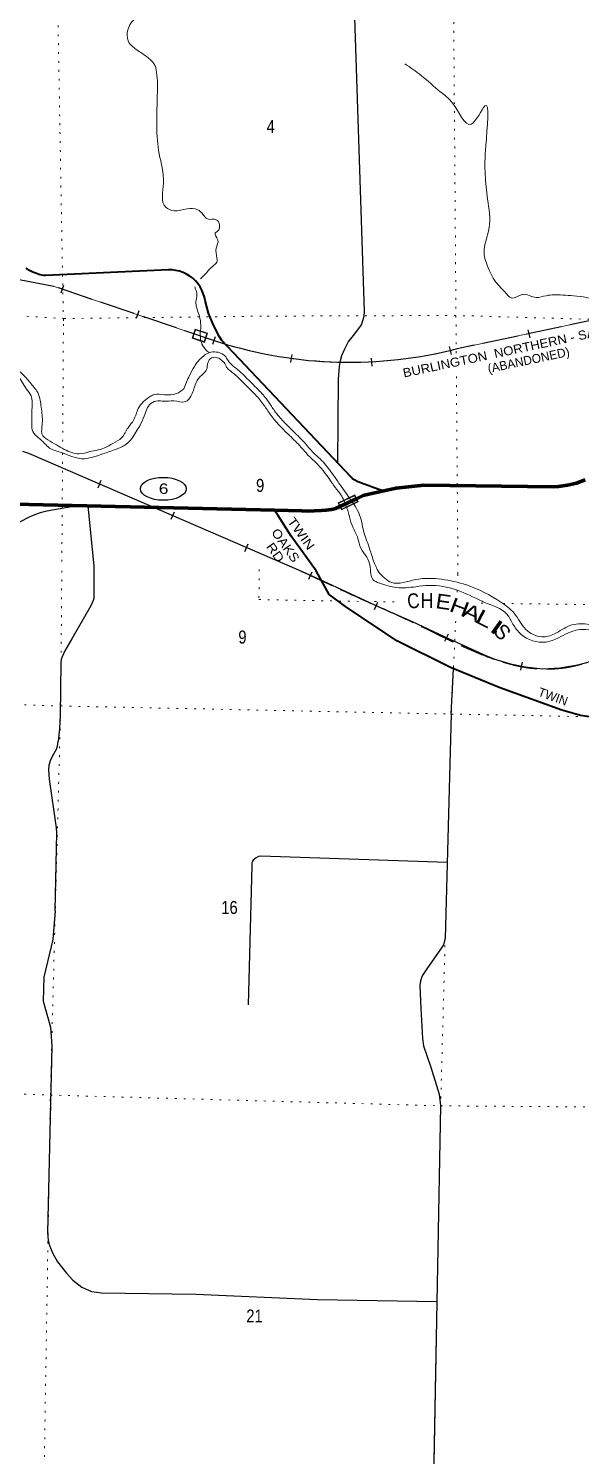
# Model space of a CAD drawing. Header units: feet. Extents: x -757852 to -501257, y -360805 to -170898.
# Drawn here: x -523554 to -516114, y -326661 to -307419 of the extents above; entities that cross this region are included whole.
import ezdxf
from ezdxf.enums import TextEntityAlignment as Align

# ---------------------------------------------------------------- set-up
doc = ezdxf.new("R2010")
doc.units = ezdxf.units.FT
doc.header["$LTSCALE"] = 80
doc.linetypes.add('DOTTED', pattern=[1.5, 0.3, -1.2])
doc.linetypes.add('LONG_DASHED', pattern=[7.5, 6, -1.5])
for name, color, linetype, lineweight in [('17', 7, 'Continuous', 25), ('23', 7, 'Continuous', 70), ('26', 7, 'Continuous', 40), ('27', 7, 'Continuous', 13), ('29', 7, 'Continuous', 25), ('34', 7, 'Continuous', 13), ('39', 7, 'Continuous', 13), ('41', 7, 'Continuous', 13), ('59', 7, 'Continuous', 13), ('63', 7, 'Continuous', 25), ('7', 7, 'DOTTED', 13)]:
    doc.layers.add(name, color=color, linetype=linetype, lineweight=lineweight)

msp = doc.modelspace()

# ---------------------------------------------------------------- linework, layer by layer
at = {"layer": '17'}
msp.add_ellipse((-521737.13, -313625.29), major_axis=(-309.24, 1), ratio=0.500121, dxfattribs=at)
at = {"layer": '23'}
for points in [[(-518766.15, -313652.34), (-518598.55, -313616.36), (-518224.58, -313576.29), (-516477.82, -313599.46), (-516409.19, -313595.33), (-516287.19, -313577.93), (-516167.68, -313547.87), (-516051.97, -313505.48)], [(-528779.17, -314521.96), (-528771.75, -314429.19), (-528754.28, -314334.54), (-528727.02, -314242.24), (-528690.25, -314153.29), (-528644.39, -314068.67), (-528589.93, -313989.31), (-528587.62, -313986.94), (-528521.18, -313925.91), (-528448.73, -313872.15), (-528371.05, -313826.26), (-528289, -313788.74), (-528203.48, -313760), (-528115.42, -313740.36), (-528065.93, -313733.57), (-528025.79, -313730.04), (-527935.58, -313729.13), (-527845.76, -313737.67), (-520232.76, -313915.46)], [(-520232.76, -313915.46), (-519870.56, -313923.92), (-519798.02, -313926.13), (-519606.11, -313918.12), (-519541.66, -313914.89), (-519471.97, -313905.06), (-519445.16, -313899.69), (-519416.09, -313890.1), (-519132.18, -313758.26), (-519043.53, -313717.09), (-518966.29, -313695.3), (-518766.15, -313652.34)]]:
    msp.add_lwpolyline(points, dxfattribs=at)
at = {"layer": '26'}
for points in [[(-518766.15, -313652.34), (-518799.3, -313642.79), (-518844.34, -313629.82), (-519065.12, -313549.92), (-519089.9, -313540.95), (-519115.12, -313530.69), (-519147.15, -313515), (-519156, -313509.45), (-519181.02, -313493.76), (-519204.65, -313468.78), (-520948.35, -311625.88), (-520977.93, -311577.86), (-521060.49, -311420.53), (-521126.14, -311255.43), (-521174.18, -311084.38), (-521183.06, -311039.3), (-521197.71, -310991.01), (-521217.33, -310944.51), (-521241.7, -310900.32), (-521270.56, -310858.91), (-521303.58, -310820.76), (-521340.42, -310786.26), (-521380.66, -310755.8), (-521423.86, -310729.71), (-521469.55, -310708.29), (-521517.23, -310691.75), (-521566.38, -310680.3), (-521616.45, -310674.04), (-521666.91, -310673.05), (-523326.48, -310749.06), (-523347.81, -310746.99), (-523398.89, -310738.2), (-523448.78, -310724.11), (-523496.91, -310704.89), (-523542.78, -310680.74), (-523585.86, -310651.92)], [(-519678.27, -314730.22), (-520011.57, -314262.96), (-520191.38, -313982.06), (-520210.23, -313951.73), (-520232.76, -313915.46)], [(-513913.64, -316050.69), (-514395.58, -316469.22), (-514573.86, -316615.6), (-514718.57, -316702.53), (-514976.12, -316722.43), (-515568.3, -316710.15), (-516017.86, -316697.29), (-516111.14, -316681.02), (-516206.04, -316655.45), (-516363.16, -316608.59), (-517211.36, -316304.82), (-517865.54, -316033.86), (-518587.88, -315674.86), (-519279.64, -315214.14), (-519502.08, -315050.12), (-519678.27, -314730.22)]]:
    msp.add_lwpolyline(points, dxfattribs=at)
at = {"layer": '29'}
for p, q in [((-519026.07, -311232.76), (-519192.35, -306153.27)), ((-519382.41, -313278.68), (-519373.61, -312145.8)), ((-522753.44, -313854.73), (-522672.81, -314666.44)), ((-517854.7, -316663.01), (-517825.23, -316052.98)), ((-517854.7, -316663.01), (-517937.42, -319689.48))]:
    msp.add_line(p, q, dxfattribs=at)
for points in [[(-519373.61, -312145.8), (-519362.73, -311977.8), (-519350.09, -311892.95), (-519328.44, -311826.15), (-519290.53, -311735.88), (-519245.41, -311649.22), (-519175.02, -311557.15), (-519086.58, -311447.02), (-519064.92, -311412.72), (-519043.26, -311342.31), (-519030.63, -311293.56), (-519026.07, -311232.76)], [(-523820.84, -314146.95), (-523530.25, -313998.91), (-523454.45, -313966.41), (-523391.27, -313944.75), (-523326.3, -313924.89), (-523236.05, -313906.83), (-522914.78, -313854.48)], [(-522672.8, -314662.1), (-522674.55, -315033.86), (-522675.59, -315100.36), (-522683.9, -315133.61), (-522711.94, -315204.27), (-522969.53, -315649.02), (-523065.09, -315811.13), (-523102.49, -315890.1), (-523112.87, -315925.43), (-523119.1, -315977.39), (-523127.41, -316679.84), (-523135.72, -316862.73), (-523152.34, -317028.99)], [(-523195.97, -319317.15), (-523171.04, -318265.55), (-523175.19, -318199.04), (-523270.75, -317542.31), (-523280.1, -317411.38), (-523274.91, -317351.11), (-523257.25, -317288.77), (-523230.24, -317232.65), (-523175.19, -317134.97), (-523161.69, -317095.49), (-523152.34, -317028.99)], [(-517909.28, -318664.54), (-520423.73, -318580.08), (-520451.98, -318585.42), (-520484.53, -318602.72), (-520504.94, -318616.29), (-520527.46, -318633.83), (-520538.03, -318655.68), (-520544.54, -318675.61), (-520545.32, -318707.74), (-520594.88, -320585.16)], [(-523195.97, -319317.15), (-523225.05, -319703.7), (-523349.69, -320210.8), (-523358, -320535.01), (-523258.28, -320884.15), (-523241.66, -321141.86), (-523299.83, -323652.4), (-523288.4, -323762.54), (-523271.78, -323829.05), (-523225.05, -323935.04), (-523163.75, -324049.34), (-523042.24, -324201.06), (-522956.02, -324298.73), (-522834.5, -324392.26), (-522706.74, -324448.37), (-522568.6, -324467.08), (-521297.26, -324483.7), (-519660.31, -324558.52), (-518048.9, -324583.58)], [(-517937.42, -319689.48), (-517960.49, -319776.08), (-517993.79, -319830.18), (-518176.76, -320086.96), (-518247.16, -320191.72), (-518272.09, -320258.22), (-518280.86, -320321.54), (-518266.38, -320635.32), (-518243.01, -321039.63), (-518228.38, -321138.54), (-518128.91, -321426.25), (-518019.25, -321790.55), (-517999.18, -321943.76)], [(-517998.92, -321945.75), (-518099.23, -327239.61), (-518138.73, -329819.51), (-518138.73, -329858.09), (-518108.65, -329863.41), (-516852.04, -329889.71), (-516854.63, -329913.76), (-516861.51, -330479.94)]]:
    msp.add_lwpolyline(points, dxfattribs=at)
at = {"layer": '34'}
for p, q in [((-520991.13, -311646.62), (-523210.68, -310895.35)), ((-523553.82, -313144.38), (-519907.61, -314724.26))]:
    msp.add_line(p, q, dxfattribs=at)
at = {"layer": '34', "lineweight": 25}
for p, q in [((-522616.77, -313611.55), (-522572.79, -313510.06)), ((-521631.9, -314035.44), (-521587.93, -313933.95)), ((-520636.66, -314469.52), (-520592.68, -314368.03)), ((-519776.23, -314844.56), (-519729.58, -314744.27)), ((-518890.39, -315253.63), (-518844.47, -315153)), ((-517939.91, -315681.04), (-517893.66, -315580.57)), ((-516916.66, -316071.19), (-516893.88, -315962.95))]:
    msp.add_line(p, q, dxfattribs=at)
at = {"layer": '34'}
msp.add_lwpolyline([(-509559.23, -310018.98), (-514611.74, -311064.36), (-517775.91, -311738.39)], dxfattribs=at)
at = {"layer": '34', "lineweight": 25}
for points in [[(-523637, -313118.31), (-523553.44, -313143.34), (-519907.17, -314723.25)], [(-519907.11, -314723.27), (-519586.35, -314867.69), (-519277.11, -315011.52), (-518830.65, -315215.22), (-518383.2, -315416.85), (-517881.81, -315647.68), (-517380.26, -315879.02), (-517253.88, -315929.29), (-517057.39, -315985.77), (-516856.65, -316028.02), (-516624.57, -316052.36), (-516392.1, -316041.24), (-516147.6, -316001.12), (-516028.13, -315968.2), (-515912.46, -315922.58), (-515604.54, -315769.05), (-515298.62, -315615.99), (-514843.09, -315397.2), (-514382.33, -315189.96), (-513985.95, -315027.11), (-513589.41, -314867.28)]]:
    msp.add_lwpolyline(points, dxfattribs=at)
at = {"layer": '34'}
for centre, radius, start, end in [((-506144.9, -220946.05), 91553.9, 258.8224, 259.25715), ((-519225.04, -306140.09), 5782.81, 252.21757, 284.5126)]:
    msp.add_arc(centre, radius, start, end, dxfattribs=at)
at = {"layer": '34', "linetype": 'LONG_DASHED', "lineweight": 25}
msp.add_spline([(-519897.32, -314727.58), (-519278.83, -315015.24), (-518384.9, -315420.58), (-517381.88, -315882.79), (-516857.29, -316032.08), (-516391.67, -316045.32), (-515910.79, -315926.33), (-515296.82, -315619.67), (-514380.71, -315193.73), (-513588.06, -314868.06)], degree=3, dxfattribs=at)
at = {"layer": '39'}
msp.add_lwpolyline([(-518855.98, -314713.37), (-518840.91, -314736.24), (-518832.73, -314749.08)], dxfattribs=at)
for points in [[(-522497.98, -302342.36), (-522429.09, -302577.56), (-522403.54, -302787.29), (-522380, -302996.95), (-522343.74, -303184.91), (-522318.32, -303334.37), (-522142.45, -303613.13), (-522127.87, -303916.92), (-522116.49, -304194.5), (-522098.33, -304383.9), (-522275.91, -304737.85), (-522409.72, -305167.52), (-522483.2, -305528.78), (-522457.03, -305782.72), (-522386.46, -306092.3), (-522378.89, -306363.73), (-522356.6, -306677.8), (-522308.32, -306801.87), (-522196.21, -306873.72), (-522100, -307005.33), (-521999.73, -307199.34), (-522100.39, -307274.5), (-522215.83, -307437.57), (-522210.39, -307584.39), (-522074.17, -307719.27), (-521946.58, -307809.69), (-521849.63, -307917.22), (-521833.35, -307973.98), (-521816.64, -308273.82), (-521825.11, -308737.58), (-521792.56, -309108.23), (-521734.64, -309501.78), (-521704.71, -309828.16), (-521589.84, -309875.99), (-521416.47, -309849.34), (-521272.41, -309861.93), (-521202.13, -309924.42), (-521141.88, -309986.59), (-521023.82, -309996.36), (-520979.79, -310064.04), (-521004.59, -310151.65), (-521037.54, -310178.73), (-521002.16, -310266.22), (-521023.77, -310380.04), (-521013.88, -310512.93), (-521017.7, -310571.07), (-521054.97, -310608.06), (-521164.84, -310721.09), (-521235.63, -310792.14)], [(-515292.82, -311271.61), (-515365.58, -311135.74), (-515481.21, -311176.27), (-515569.71, -311183.51), (-515723.48, -311160.56), (-515885.82, -311091.14), (-516032.82, -311044.3), (-516206.7, -311022.73), (-516352.82, -311012.07), (-516577.81, -311021.02), (-516708.96, -311044.99), (-516900.31, -311004.78), (-517038.23, -311052.64), (-517137.82, -310965.12), (-517238.78, -310857.46), (-517356.59, -310646.83), (-517412.39, -310442.17), (-517343.6, -310102.85), (-517365.69, -309718.47), (-517397.75, -309396.05), (-517389.21, -308994.56), (-517402.66, -308461.8), (-517588.94, -308709.01), (-517834.96, -308428.03), (-518004.57, -308269.99), (-518260.55, -308050.96), (-518480.39, -307895.35)], [(-524030.47, -310688.24), (-523978.33, -310935.32), (-524047.48, -311029.56), (-524161.98, -311098.25), (-524249.54, -311139.67), (-524299.59, -311200.36), (-524351.9, -311269.01), (-524385.79, -311390.47), (-524400.13, -311528.62), (-524399.32, -311631.1), (-524457.96, -311773.87), (-524527.36, -311876.13), (-524592.13, -311958.45), (-524641.93, -312075.39), (-524617.44, -312254.95), (-524591.83, -312334.11), (-524457.86, -312348.39), (-524288.61, -312261.35), (-524138.66, -312213.87), (-524005.37, -312057.38), (-523820.03, -311968.84), (-523742.74, -311999.41), (-523640.71, -312072.95), (-523532.11, -312192.9), (-523430.02, -312328.71), (-523387.12, -312496.8), (-523367.78, -312712.36), (-523375.11, -312818.59), (-523373.17, -312884.94), (-523293.44, -312965.81), (-523177.19, -313033.77), (-523072.72, -313093.33), (-522969.75, -313136.76), (-522869.98, -313153.98), (-522730.61, -313124.25), (-522528.43, -313074.4), (-522416.18, -313013.68), (-522297.36, -312935.08), (-522212.93, -312801.15), (-522137.51, -312699.08), (-522074.43, -312542.39), (-522003.27, -312448.22), (-521910.76, -312376.82), (-521857.83, -312352.38), (-521721.54, -312356.7), (-521560.57, -312341.71), (-521460.29, -312278.59)], [(-521311.67, -310902.88), (-521284.54, -311020.63), (-521297.07, -311100.58), (-521260.19, -311268.48), (-521233.83, -311387.83), (-521236.96, -311488.17), (-521240.48, -311504.35)], [(-521240.48, -311504.35), (-521205.34, -311696.08), (-521120.85, -311788.84)], [(-520946.88, -311896.45), (-520964.33, -311880.49), (-521019.63, -311852.62), (-521104.5, -311872.03), (-521141.09, -311951.22), (-521159.57, -312028.98), (-521240.43, -312112.8), (-521306.08, -312223.21), (-521365.02, -312376.02), (-521439.56, -312450), (-521593.7, -312439.09), (-521734.32, -312444.68), (-521812.36, -312438.19), (-521903.75, -312473.47), (-521995.39, -312645.33), (-522055.59, -312774), (-522163.32, -312947.36), (-522239.99, -313025.28), (-522378.54, -313093.21), (-522550.98, -313154.04), (-522698.92, -313201.59), (-522833.9, -313219.41), (-523110.18, -313136.33), (-523270.77, -313075), (-523339.04, -313012.58), (-523418.9, -312935.72), (-523496.5, -312850.9), (-523509.71, -312760.09), (-523506.51, -312529.18), (-523519.65, -312372.08), (-523580.97, -312279.74), (-523638.28, -312187.53), (-523703.91, -312105.1), (-523797.24, -312074.02), (-523848.22, -312100.53), (-523916.81, -312176.7), (-524066.26, -312336.69), (-524186.27, -312389.13), (-524201.4, -312388.26)], [(-521315.67, -311974.16), (-521278.74, -311917.41), (-521213.43, -311852.11), (-521143.24, -311799.87), (-521045.28, -311778.64), (-520955.49, -311799.87), (-520908.15, -311830.88), (-520864.07, -311894.55), (-520795.51, -311972.91)], [(-520858.7, -312016.51), (-520883.1, -311986.8), (-520897.24, -311951.44), (-520916.1, -311923.15), (-520946.88, -311896.45)], [(-521460.29, -312278.59), (-521384.43, -312098.2), (-521315.67, -311974.16)], [(-520858.7, -312016.51), (-520760.12, -312095.52), (-520657.97, -312194.37), (-520495.5, -312357.42), (-520380.08, -312496.46), (-520296.74, -312618.85), (-520055.47, -312886.68), (-519897.93, -313044.3), (-519765.41, -313191.86), (-519677.14, -313275.53), (-519604.03, -313353.5), (-519464.81, -313542.48), (-519418.4, -313608.97)], [(-520794.83, -311971.59), (-520710.48, -312039.19), (-520605.32, -312140.95), (-520439.97, -312306.89), (-520320.09, -312451.3), (-520237.61, -312572.43), (-520001.05, -312835.04), (-519843.47, -312992.7), (-519711.63, -313139.5), (-519623.94, -313222.62), (-519546.28, -313305.44), (-519403.86, -313498.77), (-519357.24, -313565.56)], [(-519418.4, -313608.97), (-519343.06, -313706.01), (-519266.37, -313875.24)], [(-519357.24, -313565.56), (-519296.32, -313652.84), (-519168.58, -313830.67)], [(-519168.58, -313830.67), (-519102.98, -313950.24), (-519062.77, -314076.05), (-519036.41, -314195.41), (-518963.01, -314414.68), (-518919.05, -314548.66), (-518883.85, -314642.17), (-518855.98, -314713.37)], [(-519266.66, -313874.5), (-519251.12, -313915.82), (-519230.3, -313990.2)], [(-518945.15, -314747.91), (-518948.93, -314670.25), (-518995.21, -314546.24), (-519073.68, -314425.24), (-519113.7, -314293.4), (-519183.22, -314142.55), (-519227, -314002.55), (-519230.3, -313990.2)], [(-515050.11, -314834.26), (-515116.97, -315077.51), (-515234.1, -315269.57), (-515404.79, -315434.23), (-515637.95, -315607.42), (-515851.84, -315566.09), (-516154.15, -315526.65), (-516407.78, -315633.05), (-516581.91, -315691.13), (-516912.82, -315588.71), (-517023.91, -315449.4), (-517103.09, -315318.9), (-517414.37, -315152.66), (-517438.22, -315142.04), (-517785.97, -314988.99), (-518158.04, -314927.77), (-518333.21, -314945.64), (-518592.57, -314957.46), (-518824.05, -314895.62), (-518911.24, -314847.3), (-518928.96, -314809.3), (-518945.15, -314747.83)], [(-518832.74, -314749.07), (-518661.17, -314887.5), (-518334.88, -314849.16), (-517987.34, -314845.49), (-517651.79, -314921.9), (-517185.45, -315154.17), (-517008.31, -315303.11), (-516848.94, -315521.94), (-516632.44, -315621.6), (-516464.77, -315581.44), (-516255.2, -315469.96), (-516023.74, -315449.43), (-515805.78, -315488.85), (-515547.25, -315428.78), (-515415.03, -315359.64), (-515248.11, -315184.85), (-515145.29, -314964.58), (-515105.99, -314834.12)]]:
    msp.add_spline(points, degree=3, dxfattribs=at)
at = {"layer": '59'}
for points in [[(-519381.24, -313814.65), (-519155.32, -313707.59), (-519110.36, -313802.47), (-519336.28, -313909.53)], [(-519370.59, -313818.45), (-519159.12, -313718.23), (-519121, -313798.66), (-519332.47, -313898.88)]]:
    msp.add_lwpolyline(points, close=True, dxfattribs=at)
at = {"layer": '63'}
for p, q in [((-523083.61, -310881.88), (-523119.08, -310986.65)), ((-522067.17, -311223.17), (-522102.63, -311327.94)), ((-516821.44, -311480.37), (-516798.4, -311588.55)), ((-521039.53, -311573.76), (-521075, -311678.53)), ((-517885.17, -311708.13), (-517858.06, -311815.37)), ((-520006.42, -311813.05), (-520021.97, -311922.56)), ((-518934.2, -311861.91), (-518927.89, -311972.34))]:
    msp.add_line(p, q, dxfattribs=at)
at = {"layer": '63', "lineweight": 13}
for p, q in [((-521349.46, -311595.99), (-521308.18, -311472.16)), ((-521308.18, -311472.16), (-521141.75, -311527.64)), ((-521349.29, -311595.49), (-521182.86, -311650.97)), ((-521183.03, -311651.47), (-521141.75, -311527.64))]:
    msp.add_line(p, q, dxfattribs=at)
at = {"layer": '63', "linetype": 'LONG_DASHED'}
msp.add_lwpolyline([(-514611.51, -311065.44), (-517775.66, -311739.46), (-517873.77, -311764.26), (-517971.92, -311786.68), (-518070.51, -311807.42), (-518169.95, -311827.18), (-518269.41, -311844.57), (-518368.74, -311860.12), (-518468.92, -311874.7), (-518569.13, -311886.9), (-518669.21, -311897.28), (-518770.27, -311906.11), (-518870.66, -311912.98), (-518971.34, -311918.72), (-519072.59, -311922.23), (-519173.17, -311923.77), (-519274.17, -311923.62), (-519374.91, -311922.22), (-519476.23, -311918.57), (-519576.72, -311913.51), (-519677.78, -311906.22), (-519778.01, -311897.52), (-519878.68, -311887.12), (-519978.67, -311874.77), (-520078.53, -311860.59), (-520178.12, -311845.15), (-520277.73, -311827.31), (-520377.07, -311808.22), (-520475.73, -311787.15), (-520574.12, -311764.83), (-520671.96, -311739.96), (-520769.53, -311713.84), (-520866.28, -311686.32), (-520962.9, -311656.95), (-520991.48, -311647.66), (-523210.96, -310896.42), (-523892.87, -310764.36)], dxfattribs=at)
at = {"layer": '63', "lineweight": 13}
msp.add_lwpolyline([(-521339.17, -311590.43), (-521303.12, -311482.27), (-521151.86, -311532.69), (-521187.92, -311640.85)], close=True, dxfattribs=at)
at = {"layer": '7'}
for p, q in [((-517765.07, -314773.54), (-517786.36, -312013.7)), ((-523095.06, -313142.7), (-523105.21, -314657.64)), ((-517765.07, -314773.54), (-517770.32, -314884.03)), ((-517775.51, -314993.51), (-517776.8, -315020.64)), ((-517452.28, -315169), (-517375.21, -315169.88)), ((-517158.98, -315172.34), (-515253.87, -315194))]:
    msp.add_line(p, q, dxfattribs=at)
for points in [[(-522472.22, -268898.32), (-522508.71, -274246.97), (-522675.03, -279504.75), (-522670.62, -284820.17), (-522836.32, -290122.17), (-522933.56, -295352.01), (-523064.63, -300701.31), (-523179.85, -306057.13), (-523083.36, -311403.07), (-523094.59, -313072.65)], [(-517788.04, -311794.91), (-517831.11, -306186.33), (-517725.85, -300828.18), (-517601.36, -295561.04), (-517510.51, -290278.77), (-517360.9, -284978.27), (-517284.96, -279659.37), (-517228.99, -274273.54), (-517076.9, -269020.99)], [(-515633.75, -311349.7), (-517791.93, -311287.91), (-520412.75, -311296.54), (-523071.77, -311329.63), (-528308.2, -311009.14), (-531539.87, -311086.84)], [(-523489.02, -337559.43), (-523423.13, -332276.8), (-523346.31, -327040.65), (-523259.36, -321800.72), (-523120.03, -316554.02), (-523105.23, -314652.22)], [(-520443.85, -314712.84), (-520448.23, -315119.63), (-518536.56, -315152.55)], [(-517795.3, -315410.66), (-517854.7, -316663.01), (-517998.92, -321945.75), (-518102.02, -327313.91), (-518178.01, -332391.33), (-518230.34, -337694.37)], [(-530491.81, -316283.72), (-528406.37, -316400.32), (-523120.03, -316554.02), (-517854.7, -316663.01), (-514877.67, -316720.79)], [(-535304.26, -321441.41), (-533725.13, -321473.8), (-528528.87, -321615.28), (-523259.36, -321800.72), (-517998.92, -321945.75), (-512689.73, -321985.48), (-507481.23, -322119.21), (-504437.23, -322269.59)]]:
    msp.add_lwpolyline(points, dxfattribs=at)

# ---------------------------------------------------------------- texts
at = {"layer": '17', "width": 1.25}
msp.add_text(' 6 ', height=140, dxfattribs=at).set_placement((-521733.12, -313693.6), align=Align.CENTER)
at = {"layer": '27'}
for s, width, p in [('TWIN', 1.2, (-520071.24, -314062.71)), ('OAKS', 1.15, (-520287.2, -314213.3)), ('RD', 1.2, (-520356.77, -314404.77))]:
    msp.add_text(s, height=120, rotation=305.471, dxfattribs=dict(at, width=width)).set_placement(p)
msp.add_text('TWIN', height=120, rotation=340.296, dxfattribs=at).set_placement((-516696.7, -316414.28))
at = {"layer": '41'}
for s, rotation, width, p in [('C', 6.162, 0.85, (-518356.09, -315235.01)), ('H', 359.778, 0.9, (-518181.28, -315232.01)), ('E', 351.913, 1.15, (-517973.84, -315247.45)), ('H', 339.412, 1.3, (-517778.78, -315315.03)), ('A', 336.077, 1.3, (-517616.67, -315386.71)), ('L', 333.147, 1.45, (-517451.59, -315464.85)), ('I', 324.412, 1.95, (-517300.28, -315573.04))]:
    msp.add_text(s, height=200, rotation=rotation, dxfattribs=dict(at, width=width)).set_placement(p, align=Align.CENTER)
msp.add_text('S', height=200, rotation=311.835, dxfattribs=at).set_placement((-517241.69, -315621.61), align=Align.CENTER)
at = {"layer": '63', "width": 1.1}
msp.add_text('BURLINGTON  NORTHERN - SANTA FE', height=120, rotation=12.025, dxfattribs=at).set_placement((-518493.33, -312124.81))
at = {"layer": '63'}
msp.add_text('(ABANDONED)', height=120, rotation=12.025, dxfattribs=at).set_placement((-517350.01, -312065.06))
at = {"layer": '7', "width": 0.85}
for s, p in [('4', (-520344.67, -308828.17)), ('9', (-520486.68, -313666.58)), ('9', (-520725.69, -315711.68)), ('16', (-520955.82, -319358.4)), ('21', (-520618.94, -324867.39))]:
    msp.add_text(s, height=175, dxfattribs=at).set_placement(p)

doc.saveas('drawing.dxf')
